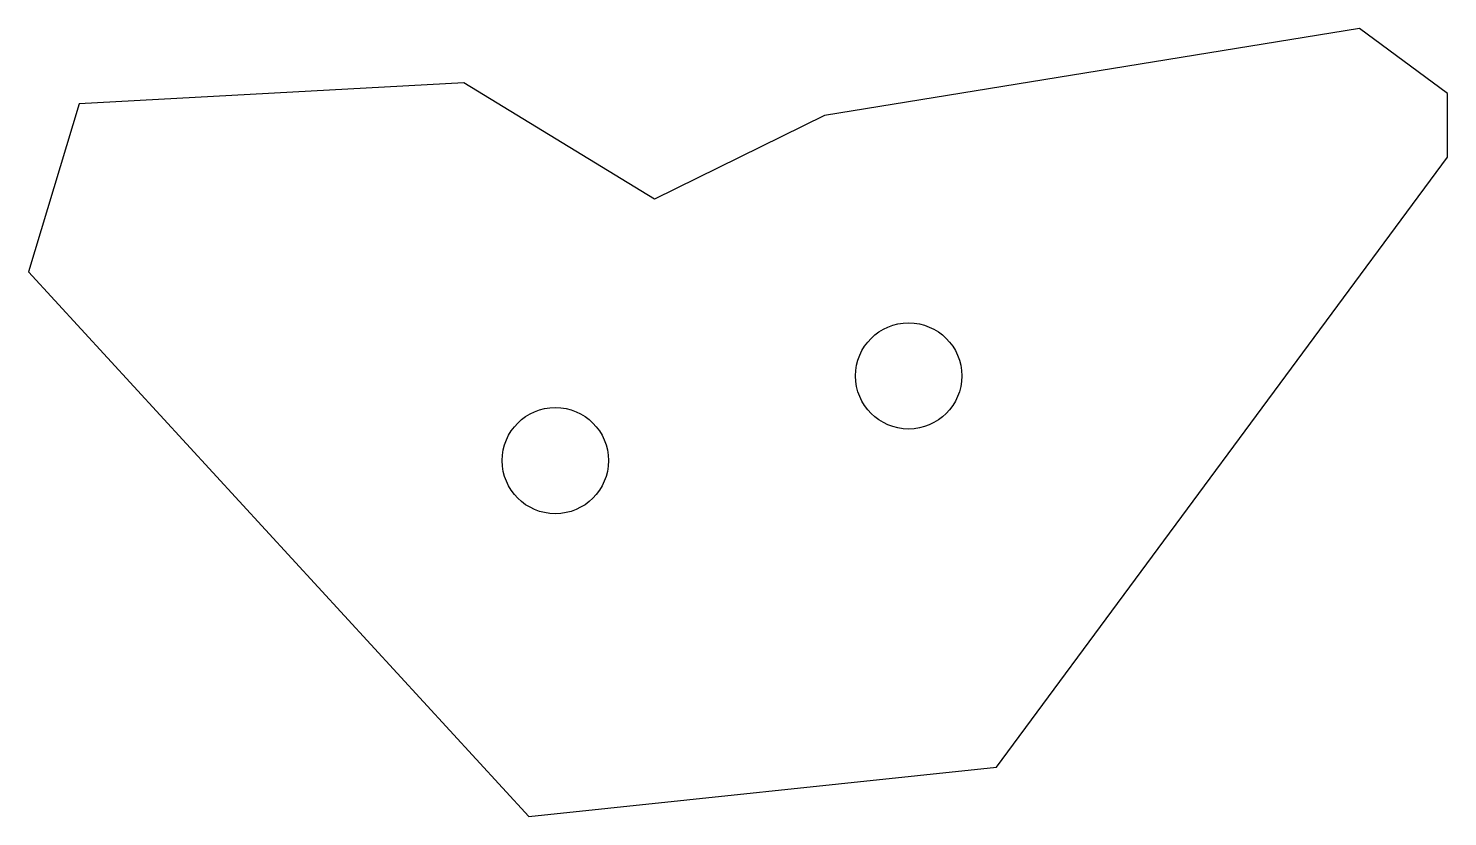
# Model space of a CAD drawing. Header units: millimetres. Extents: x 73 to 236, y 57 to 148.
import ezdxf

# ---------------------------------------------------------------- set-up
doc = ezdxf.new("R2010")
doc.units = ezdxf.units.MM
doc.linetypes.add('SLD-Durchgehend', pattern=[0])

msp = doc.modelspace()

# ---------------------------------------------------------------- linework, layer by layer
at = {"color": 7, "linetype": 'SLD-Durchgehend', "lineweight": 25}
for p, q in [((226.04, 148.33), (164.4, 138.28)), ((236.18, 140.84), (226.04, 148.33)), ((122.81, 142.04), (78.51, 139.63)), ((144.78, 128.66), (122.81, 142.04)), ((236.18, 133.48), (236.18, 140.84)), ((78.51, 139.63), (72.65, 120.26)), ((164.4, 138.28), (144.78, 128.66)), ((184.22, 63.2), (236.18, 133.48)), ((72.65, 120.26), (130.32, 57.5)), ((130.32, 57.5), (184.22, 63.2))]:
    msp.add_line(p, q, dxfattribs=at)
for centre in [(174.08, 108.28), (133.37, 98.52)]:
    msp.add_circle(centre, 6.12, dxfattribs=at)

doc.saveas('drawing.dxf')
